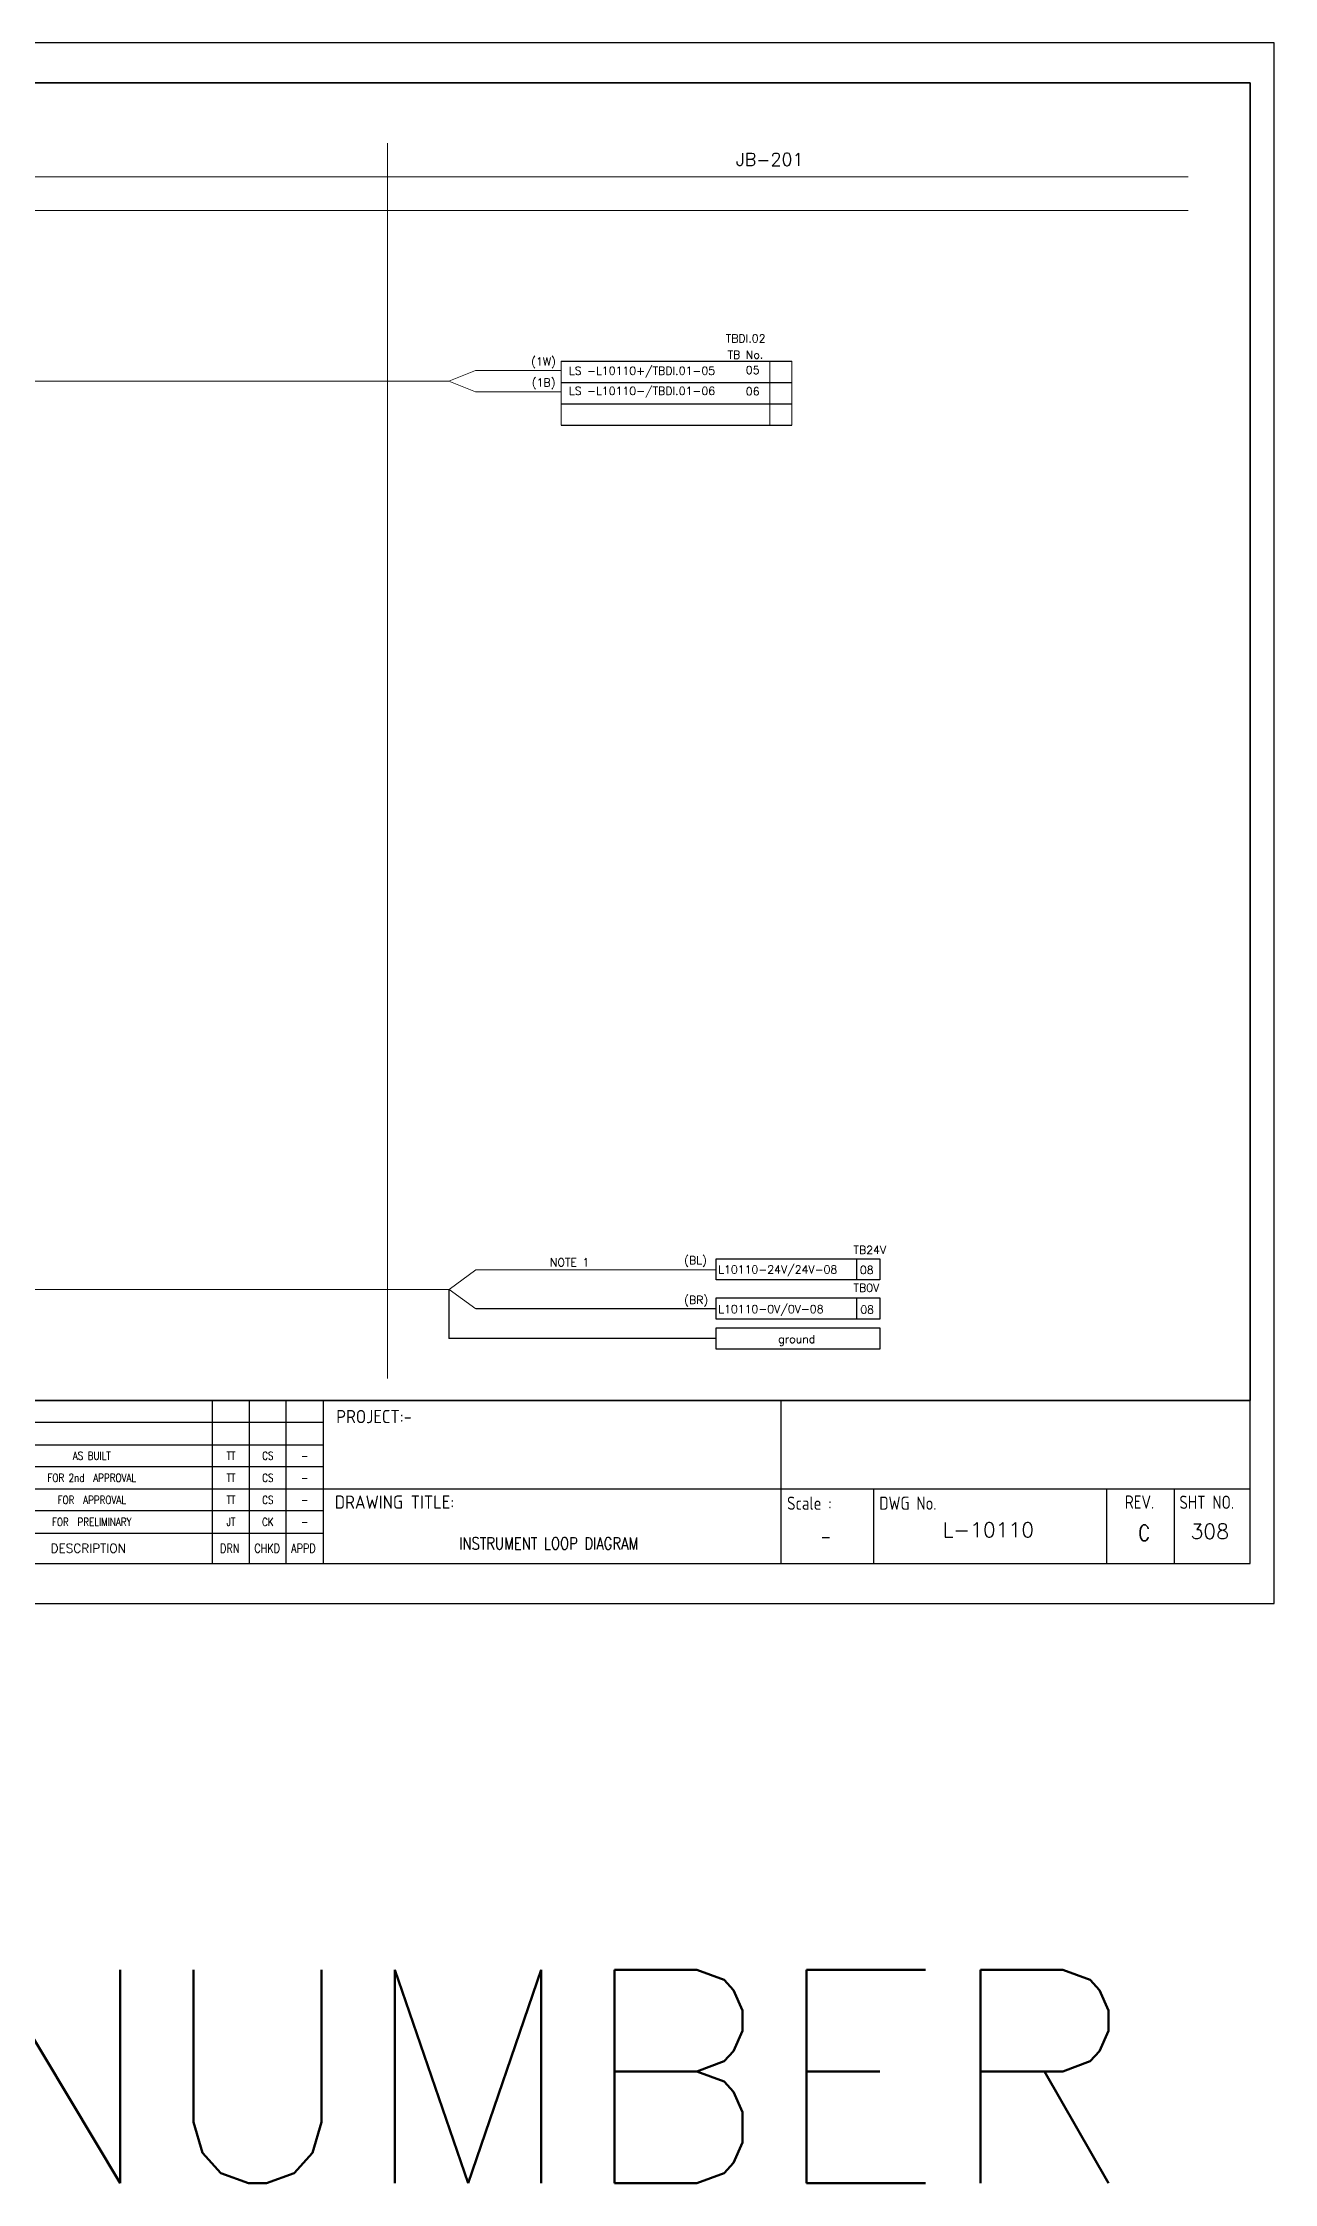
# Model space of a CAD drawing. Header units: millimetres. Extents: x -14942 to 24072, y -50285 to 2207.
# Drawn here: x 4437 to 4667.7, y -5006.3 to -4605.1 of the extents above; entities that cross this region are included whole.
import ezdxf
from ezdxf.enums import TextEntityAlignment as Align

# ---------------------------------------------------------------- set-up
doc = ezdxf.new("R2010")
doc.units = ezdxf.units.MM
doc.header["$MEASUREMENT"] = 0
doc.layers.get('0').update_dxf_attribs({"linetype": 'CONTINUOUS'})
for name, color, linetype in [('52049_PAPER A4$0$Frame_A1', 253, 'CONTINUOUS'), ('BORDER', 3, 'CONTINUOUS'), ('INSTRU', 4, 'CONTINUOUS'), ('INSTRUMENT', 1, 'CONTINUOUS'), ('LINE', 3, 'CONTINUOUS'), ('TEXT', 2, 'CONTINUOUS')]:
    doc.layers.add(name, color=color, linetype=linetype)
doc.styles.add('52049_PAPER A4$0$ISO Proportional', font='isocp.shx')
doc.styles.add('52049_PAPER A4$0$ROMANS', font='isocp.shx')
doc.styles.add('52049_PAPER A4$0$Romans-title', font='romans.shx')
doc.styles.add('ROMANS', font='romans')

# ---------------------------------------------------------------- blocks, each defined once
blk = doc.blocks.new('52049_PAPER A4$0$eec-ie')
at = {"layer": '52049_PAPER A4$0$Frame_A1', "color": 0, "lineweight": -3}
for p, q in [((-0.00451585047358094, -0.0824743731000126), (0.3019785069018326, 0.2240199842754009)), ((-0.002471897935720335, -0.1583889431885837), (0.2557251455586993, 0.09980810030629073)), ((0, 0), (0.8726128922135103, 0.8726128922126009)), ((0.00480491875714506, -0.2290706491212404), (0.2360510255821282, 0.002175457703742723)), ((0.01329811135428827, 0.09125663398026518), (0.7813562582332452, 0.8593147808578578)), ((0.03967163325251022, 0.1955886785035545), (0.6770242137090463, 0.8329412589600906)), ((0.09003907176156645, 0.3239146396381329), (0.5486982525753774, 0.7825738204510344)), ((0.2560834654996142, 0.5679175560026124), (0.3046953362108979, 0.6165294267129866)), ((0.3447616976900463, -0.1229894380649057), (0.9956023303166148, 0.5278511945607534)), ((0.3461659298918676, -0.04362668323665275), (0.9162395754879071, 0.5264469623589321)), ((0.3520730389336677, -0.1936366194477159), (1.06624951169897, 0.5205398533171319)), ((0.3608043201593318, 0.04897022965542419), (0.8236426625962849, 0.5118085720914678)), ((0.3659274164569979, -0.2577407645494532), (0.6640162410467383, 0.04034806003892299)), ((0.3850962112273919, -0.3165304924059456), (0.7419747636722605, 0.04034806003892299)), ((0.4021650798185874, 0.1682895119411114), (0.7043233803105977, 0.4704478124322122)), ((0.4088218208466969, -0.3707634054117079), (0.8199332862977826, 0.04034806003892299)), ((1.691721619122291, 0.04034806003892299), (0.6400535478232996, 0.04034806003892299)), ((0.6485929079663038, 0.5706343853398721), (0.9550872653126135, 0.8771287426861818)), ((0.6843779620362511, -0.1731657868476759), (0.8978918089242143, 0.04034806003892299)), ((0.7623364846617733, -0.1731657868476759), (0.9758503315497364, 0.04034806003892299)), ((0.7728047919345045, 0.6168877466825506), (1.031001835401185, 0.8750847901483212)), ((0.8402950072872954, -0.1731657868476759), (1.053808854175259, 0.04034806003892299)), ((0.8690633083097055, 0.2453951273027997), (1.130353656801162, 0.5066854757942565)), ((0.870437434537962, 0.6365618666595765), (1.101683541334296, 0.8678079734563653)), ((0.9182535299141819, -0.1731657868476759), (1.13176737680169, 0.04034806003892299)), ((0.9546341039858817, 0.642800013481974), (1.167997406480026, 0.8561633159761186)), ((0.9607815719582504, 0.259154868324913), (1.189143384656745, 0.4875166810234077)), ((0.996212052539704, -0.1731657868476759), (1.209725899427212, 0.04034806003892299)), ((1.029991681415595, 0.6401990682861651), (1.230541353862463, 0.8407487407321241)), ((1.032631722949645, 0.2530464966912405), (1.243376297663417, 0.4637910714045574)), ((1.074170575165226, -0.1731657868476759), (1.287684422052735, 0.04034806003892299)), ((1.093363898225107, 0.2358201493398155), (1.293539354370296, 0.4359956054850045)), ((1.098766896600864, 0.6310157608450027), (1.289745691740336, 0.8219945559849293)), ((1.14599580361164, 0.2104935321012817), (1.339945934163552, 0.4044436626527386)), ((1.152129097791658, -0.1731657868476759), (1.365642944679166, 0.04034806003892299)), ((1.162260191540554, 0.6165505331591703), (1.345928718786126, 0.8002190604047428)), ((1.191864365139736, 0.1784035710043099), (1.382786417610077, 0.3693256234728324)), ((1.21781274904879, 0.1547382640565047), (1.537773972732793, 0.1547382640565047)), ((1.22129324828984, 0.5976250672820242), (1.399329938976734, 0.7756617579698286)), ((1.23008762041718, -0.1731657868476759), (1.443601467304688, 0.04034806003892299)), ((1.246157580817908, 0.1547382640565047), (1.422154668049188, 0.3307353512882401)), ((1.276414784217195, 0.5747880805847672), (1.450130908537176, 0.7485042049038384)), ((1.308046143042702, -0.1731657868476759), (1.521559989930211, 0.04034806003892299)), ((1.32411610344343, 0.1547382640565047), (1.45805995648243, 0.2886821170950498)), ((1.328002349751387, 0.5484171234929818), (1.498468795479312, 0.718883569220452)), ((1.376317478696819, 0.5187737298119828), (1.544445398061725, 0.6869016491773436)), ((1.386004665668679, -0.1731657868476759), (1.599518512556642, 0.04034806003892299)), ((1.402074626068952, 0.1547382640565047), (1.490428099739802, 0.2430917377259902)), ((1.421537315756723, 0.4860350442468189), (1.58813318015109, 0.6526309086411857)), ((1.463773156038769, 0.4503123619024336), (1.629579235687743, 0.6161184415523167)), ((1.463963188294201, -0.1731657868476759), (1.677477035182164, 0.04034806003892299)), ((1.480033148695838, 0.1547382640565047), (1.519092153927886, 0.1937972692885523)), ((1.503080951174525, 0.4116616344126669), (1.668807720362565, 0.5773884036007075)), ((1.539466267342505, 0.3700884279542151), (1.70582105524818, 0.5364432158612544)), ((1.541921710919723, -0.1731657868476759), (1.898023428821034, 0.18293593105318)), ((1.572884766819243, 0.3255484048058861), (1.740600045824976, 0.4932636838111648)), ((1.603238313583461, 0.2779434289441269), (1.773102930284949, 0.4478080456456155)), ((1.61988023354661, -0.1731657868476759), (1.914223189301993, 0.1211771689077068)), ((1.630365871918912, 0.2271124646540557), (1.803263244546542, 0.4000098372816865)), ((1.654027098172264, 0.1728151682818861), (1.830986240102902, 0.3497743102116146)), ((1.67387431159159, 0.1147038590752345), (1.856143378349771, 0.2969729258338702)), ((1.689404022608414, 0.05227504746562772), (1.878564091055523, 0.2414351159122816)), ((1.697838756172132, -0.1731657868476759), (1.926762124163361, 0.05575758114264318)), ((2.092374958390792, -0.09046367513292353), (2.374217752046206, 0.1913791185224909)), ((2.09501366644372, -0.1657834897050634), (2.336835638719094, 0.07603848256894707)), ((2.096163632118987, -0.008716478779206227), (2.51289343481676, 0.4080133239194765)), ((2.10850294957072, 0.08158136129895865), (2.883163298647105, 0.856241710375798)), ((2.13343797911557, 0.184474913469785), (2.780269746476733, 0.8313066808304939)), ((2.180952171350327, 0.3099476283305194), (2.654797031615999, 0.7837924885961911)), ((2.31086684350521, 0.5178208231109238), (2.44692383683514, 0.6538778164422183)), ((2.442117673015673, -0.1305135736365628), (3.095258233567165, 0.5226269869144744)), ((2.44249330756702, -0.05217941646060353), (3.016924076389842, 0.5222513523631278)), ((2.45022511684374, -0.2003646524344731), (2.775893662897033, 0.1253038936192752)), ((2.455573226194701, 0.03885902479487413), (2.925885635135273, 0.5091714337340818)), ((2.464752782700998, -0.2637955092041011), (2.764072914438202, 0.0355246225344672)), ((2.484524793625496, -0.3219820209042155), (2.842031437065089, 0.0355246225344672)), ((2.493429487400135, 0.1546738086253754), (2.810070851304772, 0.4713151725300122)), ((2.556731336005669, 0.4518512251079301), (2.973461138725725, 0.8685810278275312)), ((2.716122987803828, -0.1683423493523151), (2.919989959690611, 0.0355246225344672)), ((2.725059282185612, 0.0355246225344672), (3.789632398928916, 0.0355246225344672)), ((2.7733655414022, 0.590526907878484), (3.055208335079442, 0.8723697015548169)), ((2.79408151043026, -0.1683423493523151), (2.997948482316133, 0.0355246225344672)), ((2.839440766304506, 0.1888509970258383), (3.165109312364621, 0.514519543085953)), ((2.872040033055782, -0.1683423493523151), (3.075907004942565, 0.0355246225344672)), ((2.888706177355743, 0.6279090212065057), (3.130528149651582, 0.8697309935023441)), ((2.949998555681304, -0.1683423493523151), (3.153865527568087, 0.0355246225344672)), ((2.98252507868483, 0.643769399910525), (3.200698554023802, 0.8619428752490421)), ((2.984803988393196, 0.2562556964894611), (3.228540169132884, 0.4999918772291494)), ((3.027957078306827, -0.1683423493523151), (3.231824050193609, 0.0355246225344672)), ((3.064420536808484, 0.6477063354077472), (3.266556949285132, 0.8498427478853046)), ((3.070359795527111, 0.2638529809973988), (3.286726680834363, 0.4802198663046511)), ((3.105915600932803, -0.1683423493523151), (3.309782572819131, 0.0355246225344672)), ((3.138168334235161, 0.6434956102075375), (3.328684123646781, 0.8340113996200671)), ((3.139377158543084, 0.2549118213883048), (3.340396262733066, 0.4559309255773769)), ((3.183874123558326, -0.1683423493523151), (3.387741095445563, 0.0355246225344672)), ((3.198294130766499, 0.2358702709852878), (3.390015987297375, 0.4275921275157089)), ((3.205717414848095, 0.6330861681963142), (3.387498941121521, 0.8148676944683757)), ((3.249568785626252, 0.2091864032190642), (3.43588429765623, 0.3955019152490422)), ((3.261832646183848, -0.1683423493523151), (3.465699618071085, 0.0355246225344672)), ((3.268222809034341, 0.6176330397565835), (3.443311567958517, 0.7927217986798496)), ((3.294318794419269, 0.1759778893874682), (3.478178794370251, 0.3598378893366316)), ((3.622490847626068, 0.159561701552775), (3.311944959493303, 0.159561701552775)), ((3.326427045790297, 0.5978787538851975), (3.496355398141532, 0.7678071062364324)), ((3.339791168810734, -0.1683423493523151), (3.543658140696607, 0.0355246225344672)), ((3.355861129211917, 0.159561701552775), (3.516980922492166, 0.320681494834389)), ((3.380831320063407, 0.5743245055336956), (3.546807147781692, 0.7403003332519802)), ((3.417749691436256, -0.1683423493523151), (3.621616663323039, 0.0355246225344672)), ((3.431782460271734, 0.547317123116045), (3.594799944865372, 0.7103346077101378)), ((3.433819651837439, 0.159561701552775), (3.552286393906343, 0.2780284436221336)), ((3.479520903715638, 0.5170970439339726), (3.64043203363326, 0.6780081738515946)), ((3.495708214061779, -0.1683423493523151), (3.699575185948561, 0.0355246225344672)), ((3.511778174462961, 0.159561701552775), (3.584004652405383, 0.2317881794951973)), ((3.524208513135818, 0.4838261307286302), (3.683772583082828, 0.6433902006756398)), ((3.565944927010605, 0.4476040219769857), (3.724865471682278, 0.606524566648659)), ((3.57366673668821, -0.1683423493523151), (3.777533708574083, 0.0355246225344672)), ((3.589736697088483, 0.159561701552775), (3.611947218126716, 0.1817722225905527)), ((3.604776710061742, 0.4084772824035099), (3.763731560336055, 0.5674321326769132)), ((3.640701396621353, 0.366443446338053), (3.800369738642075, 0.5261117883574116)), ((3.651625259313732, -0.1683423493523151), (3.989132849931593, 0.1691652412664553)), ((3.673667280206246, 0.3214508072960598), (3.834756869753164, 0.4825403968425235)), ((3.703568905998964, 0.2733939104637102), (3.866846627342966, 0.4366716318063482)), ((3.729583781939255, -0.1683423493523151), (4.004605753831129, 0.1066796225395592)), ((3.73023730949717, 0.2221037913350301), (3.896567084897924, 0.3884335667362393)), ((3.753422743970532, 0.1673307031833247), (3.923816753117535, 0.3377247123289635)), ((3.772765316118239, 0.1087147527041452), (3.948458524255329, 0.2844079608412358)), ((3.787744158839814, 0.0457350728001984), (3.970310603142934, 0.228301517104228)), ((3.807542304565231, -0.1683423493523151), (4.016296884913572, 0.0404122309964805)), ((4.179771465225713, -0.1079472791952867), (4.466365969994513, 0.1786472255744229)), ((4.181954168371703, -0.02780605342286435), (4.573690710002666, 0.3639304882080978)), ((4.183644786062359, -0.1820324809841622), (4.43159588105982, 0.06591861401375354)), ((4.19204755471128, 0.06024585554223449), (4.99663057205089, 0.8648288728818443)), ((4.213440880892449, 0.1595977043489256), (4.897278723244199, 0.8434355467006753)), ((4.253816503341113, 0.2779318494240215), (4.778944578170012, 0.8030599242520111)), ((4.343489244121884, 0.4455631128312234), (4.61131331476281, 0.7133871834712409)), ((4.528810110472932, -0.0707427244506107), (5.127619152047373, 0.5280663171233755)), ((4.530590837057389, -0.1469205204921309), (5.203796948088893, 0.526285590540283)), ((4.538345450803718, 0.01675113850524212), (5.040125289090611, 0.5185309767930448)), ((4.540220422959464, -0.2152494572155774), (4.856606544649367, 0.1011366644743248)), ((4.568020902477656, 0.1243851128056122), (4.932491314790695, 0.488855525120016)), ((4.69042442364389, 0.3247471565973683), (4.732129270998939, 0.366452003951963)), ((4.692945939384572, 0.4831857175904588), (5.084682481015989, 0.874922259221421)), ((4.878229202019156, 0.590510457599521), (5.164823706788411, 0.8771049623683211)), ((4.955739763121528, 0.2002698829464862), (5.27212588481234, 0.5166560046372979)), ((4.990957813579826, 0.6252805465337588), (5.238908908576832, 0.873231641530765)), ((5.08341716529776, 0.6397813756257165), (5.308082639784061, 0.8644468501115625)), ((5.086707589656726, 0.2532791868561617), (5.334385532928536, 0.5009571301270626)), ((5.164378503753142, 0.6427841914546661), (5.373107376485677, 0.8515130641881115)), ((5.170088984664744, 0.2587020592382032), (5.391617471328573, 0.480230545901577)), ((5.237396359078502, 0.6378435241549596), (5.434518049986764, 0.8349652150627662)), ((5.237781867086596, 0.2484364190340784), (5.444475578477068, 0.4551301304245499)), ((5.295646037558072, 0.2283420668791223), (5.493382306857711, 0.4260783361796712)), ((5.304330297251909, 0.6268189397023889), (5.492703593115948, 0.8151922355673378)), ((5.345965940263341, 0.2007034469588689), (5.538606702690231, 0.3933442093857593)), ((5.36629055258436, 0.6108206724102274), (5.547953622398381, 0.79248374222243)), ((5.389771520812246, 0.1665505048822524), (5.580305497845984, 0.3570844819159902)), ((5.402076284394298, 0.1547382640565047), (5.722037508078756, 0.1547382640565047)), ((5.423993766013609, 0.5905653632125905), (5.600486824815107, 0.7670584220149976)), ((5.455917802612021, 0.1547382640565047), (5.618544141824259, 0.3173646032691977)), ((5.4779244390038, 0.566537513577714), (5.650469009600783, 0.7390820841728782)), ((5.528417557318789, 0.5390721092653621), (5.698024953742788, 0.7086795056902702)), ((5.533876325238452, 0.1547382640565047), (5.653304973639479, 0.2741669124579857)), ((5.575704355381276, 0.5084003847023268), (5.7432463124278, 0.6759423417488506)), ((5.611834847863975, 0.1547382640565047), (5.684485051613592, 0.2273884678052127)), ((5.619938863729658, 0.4746763704242767), (5.786196898841808, 0.6409344055382462)), ((5.661213425286405, 0.4379924093564114), (5.826916101522329, 0.6036950855914256)), ((5.689793370489497, 0.1547382640565047), (5.711882988101024, 0.1768278816680322)), ((5.699567196886164, 0.3983876583297388), (5.865420889720099, 0.564241351164128)), ((5.734989577165834, 0.3558515159829767), (5.901706653180099, 0.5225685919976968)), ((5.767419288806195, 0.3103227049987254), (5.935746975415896, 0.4786503916075162)), ((5.796738923351768, 0.2616838169187758), (5.967492313984621, 0.4324372075516294)), ((5.822763761590977, 0.2097501325315534), (5.996867429897975, 0.3838538008385513)), ((6.090222124851607, 0.1547382640565047), (5.845047153671658, 0.1547382640565047)), ((5.845710415740996, 0.1547382640565047), (6.023767241814312, 0.3327950901293661)), ((5.923668938366518, 0.1547382640565047), (6.048050536819574, 0.2791198625091056)), ((6.001627460993404, 0.1547382640565047), (6.069530575311546, 0.2226413783746466)), ((6.079585983618927, 0.1547382640565047), (6.087960942368227, 0.163113222805805)), ((6.900908140141837, 0.03717796555793029), (6.459908140144762, 0.03717796555793029)), ((6.459908140144762, 0.03717796555793029), (6.459908140144762, -0.1833220344360598)), ((6.459908140144762, -0.01064923779904348), (6.507735343501736, 0.03717796555793029)), ((6.459908140144762, -0.08860776042456564), (6.585693866127258, 0.03717796555793029)), ((6.459908140144762, -0.1665662830509973), (6.66365238875278, 0.03717796555793029)), ((6.521110911384312, -0.1833220344360598), (6.741610911378302, 0.03717796555793029)), ((6.599069434009834, -0.1833220344360598), (6.819569434004279, 0.03717796555793029)), ((6.677027956635357, -0.1833220344360598), (6.897527956629801, 0.03717796555793029)), ((6.900908140141837, -0.1833220344360598), (6.900908140141837, 0.03717796555793029)), ((7.23165814013737, 0.683142239568042), (7.412568866118818, 0.8640529655494902)), ((7.270027388749895, 0.6435529655555001), (7.49052738874434, 0.8640529655494902)), ((7.347985911375417, 0.6435529655555001), (7.568485911370772, 0.8640529655494902)), ((7.42594443400094, 0.6435529655555001), (7.646444433996294, 0.8640529655494902)), ((7.503902956627826, 0.6435529655555001), (7.724402956621816, 0.8640529655494902)), ((7.507283140134859, 0.5689746264370115), (7.802361479247793, 0.8640529655494902)), ((7.507283140134859, 0.4910161038105798), (7.880320001873315, 0.8640529655494902)), ((7.507283140134859, 0.4130575811850576), (7.958278524498837, 0.8640529655494902)), ((7.507283140134859, 0.335099058558626), (7.782908140131894, 0.6107240585561158)), ((7.507283140134859, 0.2571405359340133), (7.782908140131894, 0.5327655359305936)), ((7.507283140134859, 0.1791820133075817), (7.782908140131894, 0.454807013304162)), ((7.507283140134859, 0.10122349068115), (7.782908140131894, 0.3768484906795493)), ((7.507283140134859, 0.02326496805562783), (7.782908140131894, 0.2988899680531176)), ((7.507283140134859, -0.05469355456989433), (7.782908140131894, 0.2209314454275955)), ((7.507283140134859, -0.1326520771954165), (7.782908140131894, 0.1429729228011638)), ((7.507283140134859, -0.2106105998218482), (7.782908140131894, 0.06501440017473215)), ((7.815737047130824, 0.6435529655555001), (8.036237047125724, 0.8640529655494902)), ((7.893695569756346, 0.6435529655555001), (8.05853314012893, 0.8083905359280834)), ((7.971654092382323, 0.6435529655555001), (8.05853314012893, 0.7304320133025612)), ((8.0496126150083, 0.6435529655555001), (8.05853314012893, 0.6524734906761296)), ((8.334158140125965, 0.4603473549186674), (8.737863750758152, 0.8640529655494902)), ((8.334158140125965, 0.5383058775450991), (8.65990522813172, 0.8640529655494902)), ((8.334158140125965, 0.3823888322922357), (8.815822273383674, 0.8640529655494902)), ((8.334158140125965, 0.6942229227961434), (8.50398818288022, 0.8640529655494902)), ((8.334158140125965, 0.6162644001697117), (8.581946705505743, 0.8640529655494902)), ((8.334158140125965, 0.3044303096667136), (8.609783140123909, 0.5800553096642034)), ((8.334158140125965, 0.2264717870411914), (8.609783140123909, 0.5020967870386812)), ((8.334158140125965, 0.1485132644156693), (8.609783140123909, 0.4241382644122496)), ((8.334158140125965, 0.0705547417892376), (8.609783140123909, 0.3461797417858179)), ((8.334158140125965, -0.007403780836284568), (8.609783140123909, 0.2682212191612052)), ((8.334158140125965, -0.08536230346180673), (8.609783140123909, 0.1902626965347736)), ((8.334158140125965, -0.1633208260882384), (8.609783140123909, 0.1123041739092514)), ((8.334158140125965, -0.2412793487137606), (8.609783140123909, 0.03434565128281974)), ((8.334158140125965, -0.3971963939657144), (8.740969999656954, 0.009615465564820624)), ((8.334158140125965, -0.3192378713401922), (8.663011477030523, 0.009615465564820624)), ((8.334158140125965, -0.4751549165912365), (8.818928522282476, 0.009615465564820624)), ((8.673280796015206, 0.6435529655555001), (8.893780796009196, 0.8640529655494902)), ((8.676387044905823, -0.2108845344382644), (8.896887044907999, 0.009615465564820624)), ((8.751239318640728, 0.6435529655555001), (8.971739318635628, 0.8640529655494902)), ((8.754345567531345, -0.2108845344382644), (8.97484556753443, 0.009615465564820624)), ((8.82919784126625, 0.6435529655555001), (9.04969784126115, 0.8640529655494902)), ((8.832304090157322, -0.2108845344382644), (9.052804090159952, 0.009615465564820624)), ((8.907156363892682, 0.6435529655555001), (9.105908140119936, 0.8423047417827547)), ((8.985114886518204, 0.6435529655555001), (9.105908140119936, 0.7643462191563231)), ((9.063073409143726, 0.6435529655555001), (9.105908140119936, 0.6863876965317104)), ((0.01644957623648224, -0.2953845142665159), (0.2298128787588212, -0.08202121174417698)), ((0.03186415148047672, -0.3579284616489531), (0.2324138239555396, -0.1573787891747997)), ((0.05061833622767153, -0.4171327995281899), (0.2415971313953378, -0.2261540043600689)), ((0.07239383180785808, -0.4733158265735256), (0.2560623590816249, -0.2896472992988492)), ((0.09695113424277224, -0.5267170467641336), (0.2749878249587709, -0.3486803560481349)), ((0.1241086873087625, -0.577518016324575), (0.2978248116564828, -0.4038018919763999)), ((0.1537293229930583, -0.6258559032658013), (0.3241957687478134, -0.4553894575110462)), ((0.1857112430361667, -0.6718325058491246), (0.3538391624288124, -0.5037045864564789)), ((0.2199819835714152, -0.7155202879384888), (0.3865778479948858, -0.5489244235159276)), ((0.2564944506611937, -0.7569663434760514), (0.4223005303392711, -0.5911602637970645)), ((0.2952244886123481, -0.7961948281499645), (0.4609512578290378, -0.6304680589337295)), ((0.3361696763522559, -0.8332081630360335), (0.50252446428658, -0.6668533751017094)), ((0.379349208401436, -0.8679871536123756), (0.5470644874349091, -0.700271874577993)), ((0.4248048465678949, -0.9004900380723484), (0.5946694632975777, -0.7306254213426655)), ((0.4366172867657951, -0.4209264621185866), (0.6367927429109841, -0.2207510059733977)), ((0.4681692295980611, -0.4673330419127524), (0.6621193601495179, -0.2733829113603861)), ((0.4726030549309144, -0.9306503523339416), (0.645500427587649, -0.7577529796781164)), ((0.5032872687779673, -0.5101735253583684), (0.6942093212464897, -0.3192514728889364)), ((0.5228385820005315, -0.9583733478903014), (0.6997977239598185, -0.781414205931469)), ((0.5418775409630143, -0.5495417757983887), (0.7325017710572865, -0.3589175457045712)), ((0.5756399663791854, -0.9835304861371696), (0.7579090331664702, -0.8012614193503396)), ((0.5839307751566594, -0.5854470642316301), (0.7769443385932391, -0.3924335007950503)), ((0.6223133176536066, -0.1731657868476759), (1.935215474263259, -0.1731657868476759)), ((0.6295211545248094, -0.6178152074890022), (0.8279710936267293, -0.4193652683870823)), ((0.6311777763003192, -1.005951198842013), (0.8203378447751675, -0.8167911303671644)), ((0.6788156229622473, -0.6464792616770865), (0.8867002439474163, -0.4385946406919174)), ((0.6896769611603304, -1.025410536608433), (0.8878315411466247, -0.8272559566230484)), ((0.7320965243270621, -0.6711568829387033), (0.9556179994788181, -0.4476354077869473)), ((0.751435723304894, -1.041610297089392), (0.9615552671066325, -0.8314907532876532)), ((0.7898054422175846, -0.6914064876737029), (1.041312806296446, -0.4398991235948415)), ((0.8168553110699577, -1.05414923195076), (1.043480932875354, -0.8275236101444534)), ((0.8526266472254065, -0.7065438052914033), (1.193599835671193, -0.3655706168456163)), ((0.8864892773472093, -1.06247378829903), (1.13744756977394, -0.8115154958713902)), ((0.9216557088839181, -0.7154732662584138), (1.293782803795693, -0.3433461713466386)), ((0.9611301480172187, -1.065791440253633), (1.253318624321309, -0.7736029639499975)), ((0.9987832060642177, -0.7163042917045459), (1.371741326421215, -0.3433461713466386)), ((1.04197528304303, -1.062904827854254), (1.761533939550191, -0.3433461713466386)), ((1.087762313973144, -0.7052837064211417), (1.449699849047647, -0.3433461713466386)), ((1.130983945236039, -1.051854688287676), (1.839492462175713, -0.3433461713466386)), ((1.198567513160924, -0.6724370298588838), (1.527658371673169, -0.3433461713466386)), ((1.537773972732793, -0.3433461713466386), (1.21781274904879, -0.3433461713466386)), ((1.231794808748418, -1.02900234739991), (1.90161523961342, -0.3591819165358174)), ((1.352925765719192, -0.9858299130555679), (1.858442805268169, -0.4803128735065911)), ((1.532546997576901, -0.884167203823381), (1.756780096035982, -0.6599341053652097)), ((1.646215856190793, -0.380705732080969), (1.683575416924668, -0.3433461713466386)), ((1.905958589505644, -0.3433461713466386), (1.660783618325695, -0.3433461713466386)), ((1.775797278797654, -0.1731657868476759), (1.935086680510722, -0.01387638513551792)), ((1.853755801424086, -0.1731657868476759), (1.938404332466689, -0.08851725580461789)), ((1.931714324049608, -0.1731657868476759), (1.935517720066855, -0.1693623908304289)), ((2.102801784697022, -0.2359538940772836), (2.32097526001462, -0.01778041875968484)), ((2.114901912062123, -0.3018122893390682), (2.317038324516943, -0.09967587688333879)), ((2.130733260326451, -0.3639394637002624), (2.321249049717153, -0.1734236743095607)), ((2.149876965478143, -0.4227542811740932), (2.331658491729286, -0.2409727549229501)), ((2.172022861266669, -0.4785669080119987), (2.347111620168562, -0.3034781491087415)), ((2.196937553708722, -0.5316107381950133), (2.366865906039493, -0.3616823858637872)), ((2.224444326694083, -0.5820624878351737), (2.390420154391904, -0.416086660138717)), ((2.25441005223729, -0.6300552849188534), (2.417427536808646, -0.4670378003465885)), ((2.286736486094924, -0.6756873736867419), (2.447647615990718, -0.5147762437909478)), ((2.321354459270879, -0.7190279231363093), (2.48091852919697, -0.5594638532102181)), ((2.358220093297405, -0.7601208117348506), (2.517140637947705, -0.6012002670850052)), ((2.397312527269605, -0.798986900388627), (2.55626737752209, -0.6400320501361421)), ((2.438632871589107, -0.835625078695557), (2.598301213587092, -0.6759567366962074)), ((2.482204263102631, -0.8700122098071006), (2.64329385262954, -0.7089226202815553)), ((2.508813734351861, -0.375651602803373), (2.709832838535021, -0.1746324986206673)), ((2.528073028139715, -0.9021019673964474), (2.69135074946189, -0.7388242460747279)), ((2.537152532413074, -0.4252713273672271), (2.728874388938493, -0.2335494708431725)), ((2.569242744680651, -0.4711396377260826), (2.755558256704262, -0.2848241257015616)), ((2.576311093210279, -0.9318224249518607), (2.74264086859057, -0.7654926495724794)), ((2.604906770592606, -0.5134341344401037), (2.788766770537222, -0.3295741344963972)), ((2.6270199476171, -0.9590720931710166), (2.797413956742275, -0.7886780840462961)), ((2.644063165095758, -0.5522362625633832), (2.828052128495983, -0.3682472991631585)), ((2.680336699105283, -0.983713864308811), (2.856029907220545, -0.8080206561926389)), ((2.686716216307559, -0.58754173397665), (2.873437007773646, -0.4008209425119276)), ((4.022890415603797, -0.1683423493523151), (2.708445349705016, -0.1683423493523151)), ((2.73295648043495, -0.6192599924761453), (2.925423807047991, -0.426792665863104)), ((2.7364431428432, -1.005565943196416), (2.919009587124492, -0.8229994989151237)), ((2.782972437339595, -0.6472025581970229), (2.985222926769893, -0.4449520687667246)), ((2.795579418680063, -1.024388189985075), (2.987127606252216, -0.8328400024138318)), ((2.837076997438999, -0.6710565207222317), (3.055511519153697, -0.4526219990084428)), ((2.858065037406959, -1.03986109388461), (3.061596818730322, -0.8363293125612472)), ((2.895758505228514, -0.6903335355600575), (3.143561218058494, -0.4425308227300775)), ((2.924332428950947, -1.051552224966144), (3.144486013461574, -0.831398640455518)), ((2.959779013497609, -0.7042715499164842), (3.31588095456982, -0.3481696088438184)), ((2.994983197655529, -1.058859978887995), (3.239881169944965, -0.8139620065985582)), ((3.030377899745872, -0.7116311862928342), (3.393839477196707, -0.3481696088438184)), ((3.07088897817539, -1.060912720992746), (3.358633027265569, -0.7731686719034769)), ((3.109754723065635, -0.7102128855995034), (3.471797999822229, -0.3481696088438184)), ((3.153389480338774, -1.056370741455794), (3.861590612951204, -0.3481696088438184)), ((3.202512291615676, -0.6954138396758935), (3.549756522447751, -0.3481696088438184)), ((3.244735049920564, -1.042983694499526), (3.939549135576726, -0.3481696088438184)), ((3.311944959493303, -0.3481696088438184), (3.622490847626068, -0.3481696088438184)), ((3.322606489955433, -0.6532781639607492), (3.618022823891806, -0.3578618300261951)), ((3.349293953461711, -1.016383313583901), (3.981127973531329, -0.3845492935151924)), ((3.47829499877389, -0.9653407908981535), (3.930085450844672, -0.5135503388273719)), ((3.737913331829077, -0.3938883673399687), (3.783632090325227, -0.3481696088438184)), ((3.756300616602857, -0.3481696088438184), (3.991799884001011, -0.3481696088438184)), ((3.885500827190754, -0.1683423493523151), (4.023604638833604, -0.03023853770901042)), ((3.963459349816276, -0.1683423493523151), (4.025657380940174, -0.1061443182288713)), ((4.192429577481562, -0.2512062121904819), (4.417095051968317, -0.02654073770372634)), ((4.205363363405922, -0.316230948892553), (4.414092236138458, -0.1075020761591077)), ((4.221911212529903, -0.3776416223936394), (4.419032903438165, -0.1805199314858328)), ((4.241684192026696, -0.4358271655228236), (4.430057487890736, -0.2474538696578747)), ((4.264392685370694, -0.4910771948043475), (4.446055755183806, -0.3094141249912354)), ((4.289818005579036, -0.5436103972224373), (4.466311064381443, -0.3671173384191206)), ((4.317794343420246, -0.5935925820067496), (4.49033891401632, -0.4210480114097663)), ((4.348196921903764, -0.6411485261487542), (4.517804318327762, -0.4715411297256651)), ((4.380934085844274, -0.6863698848346758), (4.548476042890798, -0.5188279277872425)), ((4.415942022055788, -0.729320471248684), (4.582200057168848, -0.563062436135624)), ((4.453181342001699, -0.7700396739282951), (4.618884018237623, -0.6043369976932809)), ((4.492635076428996, -0.8085444621265196), (4.65848876926384, -0.6426907692921304)), ((4.534307835595428, -0.8448302255865201), (4.701024911610148, -0.6781131495727095)), ((4.5559192974697, -0.2775091053317738), (4.803597240739691, -0.02983116206178238)), ((4.576645881694731, -0.3347410437309009), (4.79817436835765, -0.1132125570693461)), ((4.578226035985153, -0.8788705478218617), (4.746553722595308, -0.7105428612130709)), ((4.601746297172213, -0.3875991508793959), (4.808440008561774, -0.1809054394916529)), ((4.624439220041495, -0.910615886391497), (4.795192610675258, -0.739862495757734)), ((4.630798091417546, -0.4365058792609489), (4.828534360716731, -0.238769609962219)), ((4.663532218211003, -0.4817302750934687), (4.856172980636074, -0.2890895126683972)), ((4.673022626754573, -0.9399910023048506), (4.84712629506248, -0.7658873339969432)), ((4.699791945680772, -0.5234290702492217), (4.8903259227136, -0.3328950932163934)), ((4.724081337463303, -0.9668908142211876), (4.902626386701286, -0.7883457649832053)), ((4.739511824327565, -0.5616677142279514), (4.930613206382077, -0.3705663321734392)), ((4.777756565084928, -0.9911741092264492), (4.962084801921264, -0.8068458723892036)), ((4.782709515137867, -0.5964285460431711), (4.97713474581451, -0.4020033153674376)), ((4.82948795979155, -0.6276086240159202), (5.030512546416503, -0.4265840373909668)), ((4.834235049218478, -1.012654147718422), (5.026072279260916, -0.8208169176768934)), ((4.88004854592964, -0.6550065605042619), (5.092194860666041, -0.442860245767406)), ((4.893763204787319, -1.031084514775102), (5.095447215571312, -0.8294005039915646)), ((4.934719470410073, -0.678294158648896), (5.16548723213964, -0.447526396919784)), ((4.956668940753843, -1.04613730143501), (5.171578241310272, -0.831228000878582)), ((4.994009701870709, -0.6969624498142366), (5.260475880754711, -0.4304962709302345)), ((5.023396575770676, -1.0573681890437), (5.256869938427826, -0.8238948263860948)), ((5.05871302995547, -0.7102176443549979), (5.425584502963829, -0.3433461713466386)), ((5.094565637004052, -1.064157650435845), (5.356333724754222, -0.8023895626856756)), ((5.13012515391938, -0.716764043017065), (5.503543025589352, -0.3433461713466386)), ((5.171076898402134, -1.065604911663286), (5.485167073049524, -0.7515147370168052)), ((5.210565283337928, -0.7142824362254032), (5.581501548215329, -0.3433461713466386)), ((5.254322319630319, -1.060318013060169), (5.971294161344304, -0.3433461713466386)), ((5.304972873543193, -0.6978333686456608), (5.659460070840851, -0.3433461713466386)), ((5.346659897500103, -1.04593895781727), (6.049252683970735, -0.3433461713466386)), ((5.722037508078756, -0.3433461713466386), (5.402076284394298, -0.3433461713466386)), ((5.429083007938971, -0.651681756875405), (5.708558184471713, -0.3722065803422083)), ((5.452735036715239, -1.017822341228566), (6.07469876882169, -0.3958586091212055)), ((5.584893740015559, -0.9636221605533137), (6.020498588145983, -0.5280173124228895)), ((5.808391164609475, -0.4282906454554904), (5.893335638718781, -0.3433461713466386)), ((5.845047153671658, -0.3433461713466386), (6.090222124851607, -0.3433461713466386)), ((6.459908140144762, -0.1833220344360598), (6.900908140141837, -0.1833220344360598)), ((6.754986479261788, -0.1833220344360598), (6.900908140141837, -0.03740037355692039)), ((6.83294500188731, -0.1833220344360598), (6.900908140141837, -0.1153588961824425)), ((7.23165814013737, -0.9539867355733804), (7.34082284127453, -0.8448220344371293)), ((7.23165814013737, -0.8760282129478583), (7.262864318649008, -0.8448220344371293)), ((7.23165814013737, -1.031945258199812), (7.418781363900962, -0.8448220344371293)), ((7.276239886531584, -1.065322034431119), (7.496739886526484, -0.8448220344371293)), ((7.354198409158016, -1.065322034431119), (7.782908140131894, -0.6366123034558768)), ((7.432156931783538, -1.065322034431119), (7.782908140131894, -0.7145708260823085)), ((7.507283140134859, -0.2885691224473703), (7.782908140131894, -0.01294412244988052)), ((7.507283140134859, -0.3665276450728925), (7.782908140131894, -0.09090264507631218)), ((7.507283140134859, -0.4444861676984146), (7.782908140131894, -0.1688611677018343)), ((7.507283140134859, -0.5224446903248463), (7.782908140131894, -0.246819690328266)), ((7.507283140134859, -0.600403212951278), (7.782908140131894, -0.3247782129528787)), ((7.507283140134859, -0.6783617355758906), (7.782908140131894, -0.4027367355793103)), ((7.507283140134859, -0.7563202582023223), (7.782908140131894, -0.4806952582048325)), ((7.507283140134859, -0.8342787808278445), (7.782908140131894, -0.5586537808312642)), ((7.51011545440906, -1.065322034431119), (7.782908140131894, -0.7925293487087401)), ((7.588073977035492, -1.065322034431119), (7.808573977029482, -0.8448220344371293)), ((7.666032499661014, -1.065322034431119), (7.886532499655914, -0.8448220344371293)), ((7.743991022286536, -1.065322034431119), (7.964491022281436, -0.8448220344371293)), ((7.821949544912513, -1.065322034431119), (8.042449544906958, -0.8448220344371293)), ((7.899908067538036, -1.065322034431119), (8.05853314012893, -0.9066969618397707)), ((7.977866590163558, -1.065322034431119), (8.05853314012893, -0.9846554844662023)), ((8.055825112790444, -1.065322034431119), (8.05853314012893, -1.062614007091724)), ((8.334158140125965, -0.5531134392167587), (8.609783140123909, -0.2774884392201784)), ((8.334158140125965, -0.6310719618431904), (8.609783140123909, -0.3554469618457006)), ((8.334158140125965, -0.709030484469622), (8.609783140123909, -0.4334054844712227)), ((8.334158140125965, -0.7869890070942347), (8.609783140123909, -0.5113640070976544)), ((8.334158140125965, -0.8649475297206664), (8.609783140123909, -0.5893225297231766)), ((8.334158140125965, -0.9429060523461885), (8.609783140123909, -0.6672810523486987)), ((8.334158140125965, -1.02086457497262), (8.609783140123909, -0.7452395749742209)), ((8.367659203293442, -1.065322034431119), (8.609783140123909, -0.8231980976006525)), ((8.445617725918964, -1.065322034431119), (8.666117725913864, -0.8448220344371293)), ((8.523576248544941, -1.065322034431119), (8.744076248539386, -0.8448220344371293)), ((8.601534771170464, -1.065322034431119), (8.822034771165818, -0.8448220344371293)), ((8.679493293795986, -1.065322034431119), (8.89999329379134, -0.8448220344371293)), ((8.757451816422872, -1.065322034431119), (8.977951816416862, -0.8448220344371293)), ((8.835410339048394, -1.065322034431119), (9.055910339042839, -0.8448220344371293)), ((8.910262612782844, -0.2108845344382644), (9.105908140119936, -0.01523900710071757)), ((8.913368861673916, -1.065322034431119), (9.105908140119936, -0.8727827559860089)), ((8.988221135408367, -0.2108845344382644), (9.105908140119936, -0.09319752972714923)), ((8.991327384300348, -1.065322034431119), (9.105908140119936, -0.9507412786106215)), ((9.066179658033889, -0.2108845344382644), (9.105908140119936, -0.1711560523535809)), ((9.06928590692587, -1.065322034431119), (9.105908140119936, -1.028699801237053))]:
    blk.add_line(p, q, dxfattribs=at)
for points in [[(7.23165814013737, 0.8640529655494902), (8.05853314012893, 0.8640529655494902), (8.05853314012893, 0.6435529655555001), (7.782908140131894, 0.6435529655555001), (7.782908140131894, -0.8448220344371293), (8.05853314012893, -0.8448220344371293), (8.05853314012893, -1.065322034431119), (7.23165814013737, -1.065322034431119), (7.23165814013737, -0.8448220344371293), (7.507283140134859, -0.8448220344371293), (7.507283140134859, 0.6435529655555001), (7.23165814013737, 0.6435529655555001)], [(8.609783140123909, 0.009615465564820624), (8.609783140123909, 0.6435529655555001), (9.105908140119936, 0.6435529655555001), (9.105908140119936, 0.8640529655494902), (8.334158140125965, 0.8640529655494902), (8.334158140125965, -1.065322034431119), (9.105908140119936, -1.065322034431119), (9.105908140119936, -0.8448220344371293), (8.609783140123909, -0.8448220344371293), (8.609783140123909, -0.2108845344382644), (9.105908140119936, -0.2108845344382644), (9.105908140119936, 0.009615465564820624)]]:
    blk.add_lwpolyline(points, close=True, dxfattribs=at)
for centre, radius, start, end in [((0.9669168458658532, -0.09430395365416189), 0.9715047207768455, 355.3438957398615, 345.1465903894959), ((0.9669168458831336, -0.09430395364142896), 0.7372062968388114, 10.52425447857433, 340.2559549474532), ((0.9669168458967761, -0.09430395364506694), 0.6228160928053671, 23.56972527258957, 336.4302747274104), ((0.9669168458949571, -0.09430395364051947), 0.3535120654444999, 44.78755797556646, 157.6106864482596), ((3.059048613578852, -0.09430395363233401), 0.9666812832420973, 355.6073981619173, 344.7746763278428), ((3.059048613571576, -0.09430395364597643), 0.7420297343231055, 10.07656986228609, 339.9937106233391), ((3.059048613575214, -0.09430395364506694), 0.6179926552966538, 24.25451702800969, 335.7454829719903), ((3.059048613568848, -0.09430395364597643), 0.3583355029451704, 45.10959239760302, 158.7578641445437), ((5.151180381239101, -0.09430395364506694), 0.9715047207529834, 14.85340961139101, 345.146590388609), ((5.151180381239101, -0.09430395364506694), 0.7372062968281016, 19.74404505274027, 340.2559549472598), ((5.151180381241829, -0.09430395364506694), 0.6228160928055301, 23.56972527258957, 336.4302747274104), ((5.15118038124092, -0.09430395364506694), 0.3535120654475014, 44.787557976183, 315.212442023817), ((0.9669168458995046, -0.09430395364415745), 0.353512065445344, 192.8900610289559, 315.2124420233241), ((3.059048613569303, -0.09430395364415745), 0.3583355029458915, 191.9242039931565, 314.8904076022735)]:
    blk.add_arc(centre, radius, start, end, dxfattribs=at)
blk = doc.blocks.new('52049_PAPER A4$0$eec logo')
at = {"color": 7, "xscale": 2.786697286423482, "yscale": 2.786697286423482, "zscale": 2.786697286423482}
blk.add_blockref('52049_PAPER A4$0$eec-ie', (50.00537618194357, 25.94812975645345), dxfattribs=at)
blk = doc.blocks.new('A$C089E5181')
at = {"color": 3}
for p, q in [((-415.5, 38.01102467920009), (-4.5, 38.01102467920009)), ((-363.9364094613038, 38.01102467920009), (-363.9364094613038, 7.5)), ((-310.7703163574324, 38.01102467920009), (-310.7703163574324, 7.5)), ((-265.7457914055235, 7.5), (-265.7457914055235, 38.01102467920009)), ((-258.8509534931331, 7.5), (-258.8509534931331, 38.01102467920009)), ((-244.1147310175929, 7.5), (-244.1147310175929, 38.01102467920009)), ((-198.8416674518862, 7.5), (-198.8416674518862, 38.01102467920009)), ((-191.9468295380143, 7.5), (-191.9468295380143, 38.01102467920009)), ((-185.0519916241437, 7.5), (-185.0519916241437, 38.01102467920009)), ((-178.1571537117534, 38.01102467920009), (-178.1571537117534, 7.5)), ((-92.37721470600763, 38.01102467920009), (-92.37721470600763, 7.5)), ((-178.1571537117534, 21.46341368650064), (-4.5, 21.46341368650064)), ((-75.06399077095921, 21.46341368650064), (-75.06399077095921, 7.5)), ((-31.39884190612065, 21.46341368650064), (-31.39884190612065, 7.5)), ((-18.75264737722091, 21.46341368650064), (-18.75264737722091, 7.5)), ((-265.7457914055235, 13.18960819015138), (-178.1571537117534, 13.18960819015138))]:
    blk.add_line(p, q, dxfattribs=at)
at = {"color": 7}
for p, q in [((-4.5, 38.01102467920009), (-96.37604298136966, 38.01102467920009)), ((-92.37721470600763, 38.01102467920009), (-92.37721470600763, 19.85144711202247))]:
    blk.add_line(p, q, dxfattribs=at)
at = {"color": 1}
for p, q in [((-178.1571537117534, 33.87412193028376), (-265.7457914055235, 33.87412193028376)), ((-265.7457914055235, 29.73721918284991), (-178.1571537117534, 29.73721918284991)), ((-178.1571537117534, 25.60031643393449), (-265.7457914055235, 25.60031643393449)), ((-265.7457914055235, 21.46341368650064), (-178.1571537117534, 21.46341368650064)), ((-178.1571537117534, 17.32651093758523), (-265.7457914055235, 17.32651093758523))]:
    blk.add_line(p, q, dxfattribs=at)
at = {"color": 7}
blk.add_lwpolyline([(0, 0), (0, 292.5), (-423, 292.5), (-423, 0)], close=True, dxfattribs=at)
blk.add_lwpolyline([(-415.5, 285), (-4.5, 285), (-4.5, 38.01102467920009), (-415.5, 38.01102467920009)], close=True)
at = {"color": 3}
blk.add_lwpolyline([(-4.5, 7.5), (-4.5, 285), (-415.5, 285), (-415.5, 7.5)], close=True, dxfattribs=at)
at = {"color": 2}
blk.add_circle((-293.0510394366202, 13.0491565592265), 1.053406106262232, dxfattribs=at)
at = {"color": 3, "xscale": 1.200000000000001, "yscale": 1.200000000000001, "zscale": 1.200000000000001}
blk.add_blockref('52049_PAPER A4$0$eec logo', (-421.493461459323, 2.048523828683756), dxfattribs=at)
at = {"color": 2, "style": '52049_PAPER A4$0$ISO Proportional'}
for s, p in [('PROJECT:-', (-168.6123091134518, 35.01940862212268)), ('DRAWING TITLE:', (-164.7751842086609, 18.99052187840971))]:
    blk.add_text(s, height=2.482141648893433, dxfattribs=at).set_placement(p, align=Align.MIDDLE_CENTER)
at = {"color": 2, "style": '52049_PAPER A4$0$Romans-title', "width": 0.8}
for s, p in [('THIS DOCUMENT IS SUPPLIEDE', (-292.6296893660442, 29.74994643623813)), ('IN CONFIDENCE AND MUST NOT BE', (-290.2398436740809, 25.50977633556431)), (' REPRODUCED IN ANY PART OR FORM', (-289.0967361171029, 21.52918122122173)), (' WITHOUT PERMISSION IN WRITING FROM ', (-287.8970077033437, 17.34813351768389)), ('THE OWNERS   SIEMENS LIMITED. ', (-290.2821967388386, 13.22406572271029))]:
    blk.add_text(s, height=1.74999, dxfattribs=at).set_placement(p, align=Align.MIDDLE)
at = {"color": 2}
for s, height, style, width, p in [('C', 1.5, '52049_PAPER A4$0$Romans-title', 0.8, (-262.2983724493283, 27.66876780913299)), ('28/10/14', 1.5, '52049_PAPER A4$0$Romans-title', 0.8, (-251.4828422553637, 27.66876780913299)), ('AS BUILT', 1.5, '52049_PAPER A4$0$Romans-title', 0.8, (-221.4781992347403, 27.66876780913299)), ('TT', 1.5, '52049_PAPER A4$0$Romans-title', 0.8, (-195.3942484949503, 27.66876780913299)), ('CS', 1.5, '52049_PAPER A4$0$Romans-title', 0.8, (-188.4994105810783, 27.66876780913299)), ('B', 1.5, '52049_PAPER A4$0$Romans-title', 0.8, (-262.2983724493283, 23.53186506021757)), ('10/09/14', 1.5, '52049_PAPER A4$0$Romans-title', 0.8, (-251.4828422553637, 23.53186506021757)), ('FOR 2nd  APPROVAL', 1.5, '52049_PAPER A4$0$Romans-title', 0.8, (-221.4781992347403, 23.53186506021757)), ('TT', 1.5, '52049_PAPER A4$0$Romans-title', 0.8, (-195.3942484949503, 23.53186506021757)), ('CS', 1.5, '52049_PAPER A4$0$Romans-title', 0.8, (-188.4994105810783, 23.53186506021757)), ('-', 1.5, '52049_PAPER A4$0$Romans-title', 0.8, (-181.6045726672078, 27.66876780913299)), ('A', 1.5, '52049_PAPER A4$0$Romans-title', 0.8, (-262.2983724493283, 19.39496231278372)), ('10/07/14', 1.5, '52049_PAPER A4$0$Romans-title', 0.8, (-251.4828422553637, 19.39496231278372)), ('FOR  APPROVAL', 1.5, '52049_PAPER A4$0$Romans-title', 0.8, (-221.4781992347403, 19.39496231278372)), ('TT', 1.5, '52049_PAPER A4$0$Romans-title', 0.8, (-195.3942484949503, 19.39496231278372)), ('CS', 1.5, '52049_PAPER A4$0$Romans-title', 0.8, (-188.4994105810783, 19.39496231278372)), ('-', 1.5, '52049_PAPER A4$0$Romans-title', 0.8, (-181.6045726672078, 23.53186506021757)), ('REV.', 2.482141648893433, '52049_PAPER A4$0$ROMANS', 0.9, (-25.21417280279093, 18.99118680108131)), ('SHT NO.', 2.482141648893433, '52049_PAPER A4$0$ROMANS', 0.9, (-12.63751743322746, 18.95773219993953)), ('18/03/14', 1.5, '52049_PAPER A4$0$Romans-title', 0.8, (-251.4828422553637, 15.25805956386739)), ('-', 1.5, '52049_PAPER A4$0$Romans-title', 0.8, (-181.6045726672078, 19.39496231278372)), ('Scale :', 2.482141648893433, '52049_PAPER A4$0$ROMANS', 0.9, (-87.05653888411462, 18.77690795006038)), ('DWG No.', 2.482141648893433, '52049_PAPER A4$0$ROMANS', 0.9, (-68.60706583554293, 18.77690795006038)), ('0', 1.5, '52049_PAPER A4$0$Romans-title', 0.8, (-262.2983724493283, 15.25805956386739)), ('FOR  PRELIMINARY', 1.5, '52049_PAPER A4$0$Romans-title', 0.8, (-221.4781992347403, 15.25805956386739)), ('JT', 1.5, '52049_PAPER A4$0$Romans-title', 0.8, (-195.3942484949503, 15.25805956386739)), ('CK', 1.5, '52049_PAPER A4$0$Romans-title', 0.8, (-188.4994105810783, 15.25805956386739)), ('-', 1.5, '52049_PAPER A4$0$Romans-title', 0.8, (-181.6045726672078, 15.25805956386739)), ('-', 2.25, '52049_PAPER A4$0$Romans-title', 0.8, (-84.00171463200058, 12.48234870082888)), ('C', 3, '52049_PAPER A4$0$Romans-title', 0.8, (-24.35546561425872, 13.2091133059057))]:
    blk.add_text(s, height=height, dxfattribs=dict(at, style=style, width=width)).set_placement(p, align=Align.MIDDLE_CENTER)
at = {"color": 2, "style": '52049_PAPER A4$0$Romans-title'}
for s, height, width, p in [('EEC INDUSTRIAL ENGINEERING CO.,LTD', 1.74999, 0.9, (-363.3113441603405, 24.80827074583249)), ('36/94 P.S. TOWER, 28th FLOOR,', 1.74999, 0.9, (-363.5458885321414, 21.0336015308103, -1.751563175153033)), ('SUKHUMVIT 21 RD, NORTH-KLONGTOEY', 1.74999, 0.9, (-363.4532330505472, 17.05462542191071, -1.751563175153033)), ('WATTANA, BANGKOK 10110 THAILAND ', 1.74999, 0.9, (-363.2532999522587, 13.30746326328517, -1.751563175153033)), ('TEL: (662)664-1300,FAX :(662)664-1301', 1.74999, 0.9, (-363.1419524808643, 9.420545042718913, -1.751563175153033)), ('DRN', 1.654761099262288, 0.8, (-197.4387148398141, 9.493403993312313)), ('CHKD', 1.654761099262288, 0.8, (-191.0343503953309, 9.493403993312313)), ('APPD', 1.654761099262288, 0.8, (-184.1395124814603, 9.493403993312313))]:
    blk.add_text(s, height=height, dxfattribs=dict(at, width=width)).set_placement(p)
blk.add_text('C', height=1.193175, dxfattribs=at).set_placement((-293.0510394366202, 13.0491565592265), align=Align.MIDDLE)
for s, p in [('REV', (-264.8983677825527, 9.493403993312313)), ('DATE', (-254.1676355081108, 9.493403993312313)), ('DESCRIPTION', (-229.1988441615363, 9.493403993312313))]:
    blk.add_text(s, height=1.654761099262288, dxfattribs=at).set_placement(p)
at = {"layer": 'TEXT', "style": 'ROMANS', "width": 0.8}
blk.add_text('INSTRUMENT LOOP DIAGRAM ', height=2.25, dxfattribs=at).set_placement((-135.2671842088803, 11.24391406229461), align=Align.MIDDLE_CENTER)
blk = doc.blocks.new('Box')
at = {"layer": 'INSTRU', "color": 7, "lineweight": 13}
for p, q in [((660.4839982986996, -1853.291653918805), (660.4841292836882, -1865.258428875166)), ((699.5925877817936, -1853.291268522421), (699.5926554159541, -1865.257976980983)), ((703.7217972308172, -1853.291227831044), (703.7219330746993, -1865.25792926769))]:
    blk.add_line(p, q, dxfattribs=at)
at = {"layer": 'INSTRUMENT', "color": 7}
for p, q in [((660.4839982986996, -1853.291653918805), (703.721797230819, -1853.291227831044)), ((660.4840419603624, -1857.280578904258), (703.7218433215039, -1857.280079296811)), ((660.4840856220253, -1861.269503889712), (703.7218894130365, -1861.269004282236)), ((660.4841292836882, -1865.258428875166), (703.7219330746993, -1865.25792926769))]:
    blk.add_line(p, q, dxfattribs=at)
blk = doc.blocks.new('OO')
at = {"layer": 'INSTRUMENT', "color": 7}
blk.add_line((715.8587117721249, -2010.203788104585), (715.8587117721249, -2014.19098285334), dxfattribs=at)
blk.add_lwpolyline([(689.5920582065505, -2010.203788104585), (720.2564631815117, -2010.203788104585), (720.2564631815117, -2014.19098285334), (689.5920582065505, -2014.19098285334)], close=True, dxfattribs=at)
blk = doc.blocks.new('444')
at = {"layer": 'INSTRUMENT', "color": 7}
blk.add_lwpolyline([(850.7115561014759, -1511.739019290066), (881.3759610764371, -1511.739019290066), (881.3759610764371, -1515.726214038821), (850.7115561014759, -1515.726214038821)], close=True, dxfattribs=at)
at = {"layer": 'TEXT', "color": 7, "lineweight": 13, "style": 'ROMANS'}
blk.add_text('ground', height=1.5, dxfattribs=at).set_placement((862.3418498707521, -1514.566594483824))

msp = doc.modelspace()

# ---------------------------------------------------------------- linework, layer by layer
at = {"layer": 'BORDER', "color": 7, "lineweight": 13, "ltscale": 2.5}
msp.add_line((4501.569492394384, -4623.947236806543), (4501.569492394384, -4855.483699275276), dxfattribs=at)
at = {"layer": 'BORDER', "color": 7, "lineweight": 13}
for p, q in [((4265.539492394381, -4630.247236806543), (4651.569492394384, -4630.247236806543)), ((4265.539492394381, -4636.547236806542), (4651.569492394384, -4636.547236806542))]:
    msp.add_line(p, q, dxfattribs=at)
at = {"layer": 'INSTRUMENT', "color": 7}
for p, q in [((4513.088231888115, -4838.771590600059), (4513.088231888115, -4847.975319112833)), ((4563.190085099674, -4842.403487878782), (4518.176788713318, -4842.403487878782)), ((4563.151238128741, -4847.975319112833), (4513.088231888115, -4847.975319112833))]:
    msp.add_line(p, q, dxfattribs=at)
at = {"layer": 'LINE', "color": 7, "lineweight": 13}
for p, q in [((4351.253839508024, -4668.506245200014), (4513.088231888115, -4668.506245200014)), ((4513.088231888115, -4668.506245200014), (4518.088231888115, -4666.506245200014)), ((4513.088231888115, -4668.506245200014), (4518.088231888115, -4670.506245200014)), ((4534.027391190909, -4666.506245200014), (4518.088231888115, -4666.506245200014)), ((4534.027391190909, -4670.506245200014), (4518.088231888115, -4670.506245200014)), ((4513.126389910473, -4838.775002390377), (4518.126389910473, -4835.115598518369)), ((4563.145478899171, -4835.114356330071), (4518.126389910473, -4835.114356330071)), ((4418.952984325314, -4838.771590600059), (4443.345494775566, -4838.771590600059)), ((4513.088231888115, -4838.771590600059), (4443.345494775566, -4838.771590600059)), ((4518.17114423839, -4842.404578528763), (4513.126389910473, -4838.775002390377))]:
    msp.add_line(p, q, dxfattribs=at)

# ---------------------------------------------------------------- block references
at = {"layer": 'INSTRUMENT', "color": 1}
for name, p in [('Box', (3873.619314919563, -2811.494098858556)), ('OO', (3873.581550914566, -2822.805685648574)), ('OO', (3873.590032376584, -2830.167726555069))]:
    msp.add_blockref(name, p, dxfattribs=at)
at = {"layer": 'INSTRUMENT', "color": 7}
msp.add_blockref('444', (3712.439682027265, -3334.24270244839), dxfattribs=at)
at = {"layer": 'LINE', "color": 7, "lineweight": 13}
msp.add_blockref('A$C089E5181', (4667.680144075081, -4897.613017498734), dxfattribs=at)

# ---------------------------------------------------------------- texts
at = {"layer": 'TEXT', "color": 7, "lineweight": 13, "style": 'ROMANS'}
for s, height, p in [('JB-201', 2.4, (4566.861659261814, -4628.175922143003)), ('TBDI.02', 1.5, (4564.946761423706, -4661.272374079687)), ('(1W)', 1.5, (4528.512590050284, -4665.593463934135)), ('LS -L10110+/TBDI.01-05', 1.5, (4535.570825836337, -4667.334608257108)), ('TB No.', 1.5, (4565.305751145028, -4664.322140102478)), ('(1B)', 1.5, (4528.618013214361, -4669.544189400639)), ('LS -L10110-/TBDI.01-06', 1.5, (4535.570866961418, -4671.104008397383)), ('05', 1.5, (4568.705274774577, -4667.196789962662)), ('06', 1.5, (4568.70531843624, -4671.185714948117)), ('NOTE 1', 1.5, (4532.011169046126, -4834.43885586711)), ('(BL)', 1.5, (4557.168204294022, -4834.058744395596)), ('L10110-24V/24V-08', 1.5, (4563.539229694426, -4835.783729722739)), ('TB24V', 1.5, (4588.882550339792, -4832.123682323239)), ('TB0V', 1.5, (4588.882550339792, -4839.217077105599)), ('(BR)', 1.5, (4557.168204294022, -4841.492035394079)), ('L10110-0V/0V-08', 1.5, (4563.539229694426, -4843.199089853413)), ('L-10110', 2.8, (4605.555133874493, -4885.221216535387))]:
    msp.add_text(s, height=height, dxfattribs=at).set_placement(p)
for s, height, p in [('08', 1.5, (4591.367979419135, -4835.124160943845)), ('08', 1.5, (4591.441836816329, -4842.539521074519)), ('308', 2.8, (4655.613434399319, -4884.119739337233))]:
    msp.add_text(s, height=height, dxfattribs=at).set_placement(p, align=Align.MIDDLE)
at = {"layer": 'TEXT', "color": 1, "lineweight": 13, "style": 'ROMANS'}
msp.add_text('NOT TB NUMBER', height=40, dxfattribs=at).set_placement((4199.531046522226, -5006.285476968103))

doc.saveas('drawing.dxf')
